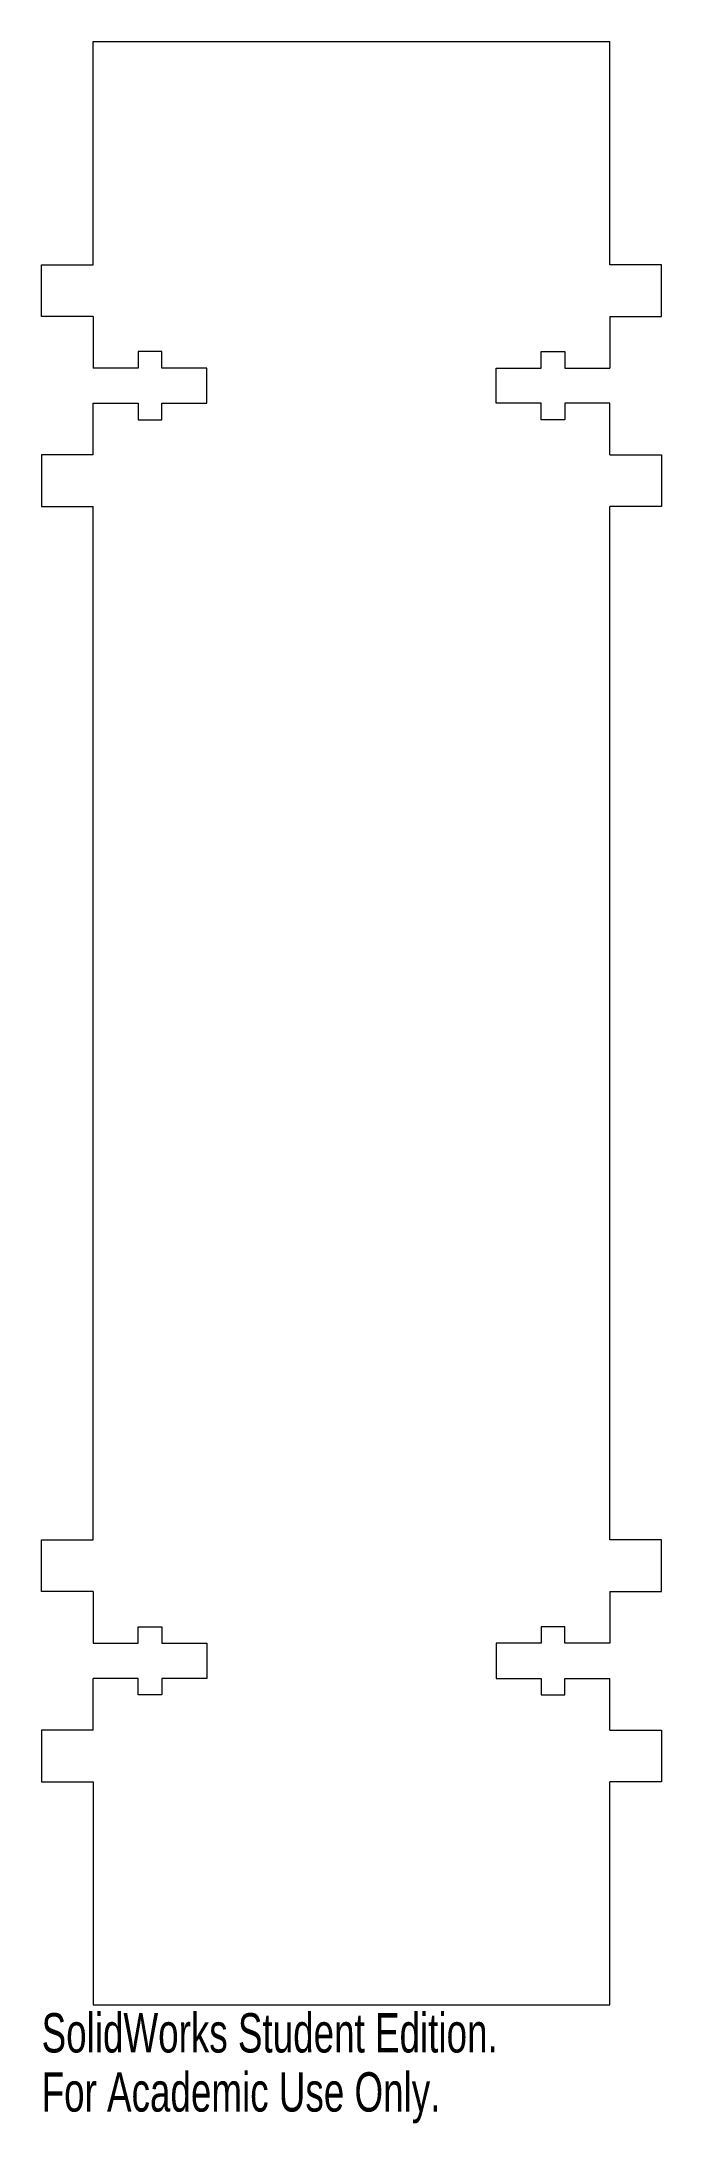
# Model space of a CAD drawing. Header units: inches. Extents: x -1.5 to 1.5, y -5.3 to 4.8.
import ezdxf

# ---------------------------------------------------------------- set-up
doc = ezdxf.new("R2010")
doc.units = ezdxf.units.IN
doc.header["$MEASUREMENT"] = 0
doc.styles.add('SLDTEXTSTYLE0', font='TXT', dxfattribs={"width": 0.7})

msp = doc.modelspace()

# ---------------------------------------------------------------- linework, layer by layer
at = {"color": 7, "linetype": 'Continuous', "lineweight": 15}
for p, q in [((-1.25, 4.75), (1.25, 4.75)), ((-1.25, 3.67), (-1.25, 4.75)), ((1.25, 3.67), (1.25, 4.75)), ((-1.5, 3.67), (-1.25, 3.67)), ((-1.5, 3.42), (-1.5, 3.67)), ((1.5, 3.67), (1.25, 3.67)), ((1.5, 3.42), (1.5, 3.67)), ((-1.25, 3.42), (-1.5, 3.42)), ((-1.25, 3.42), (-1.25, 3.17)), ((1.25, 3.42), (1.25, 3.17)), ((1.25, 3.42), (1.5, 3.42)), ((-1.032, 3.25), (-1.032, 3.17)), ((-0.918, 3.25), (-1.032, 3.25)), ((-0.918, 3.17), (-0.918, 3.25)), ((0.918, 3.17), (0.918, 3.25)), ((0.918, 3.25), (1.032, 3.25)), ((1.032, 3.25), (1.032, 3.17)), ((-1.032, 3.17), (-1.25, 3.17)), ((-0.7, 3.17), (-0.918, 3.17)), ((-0.7, 3), (-0.7, 3.17)), ((0.7, 3), (0.7, 3.17)), ((0.7, 3.17), (0.918, 3.17)), ((1.032, 3.17), (1.25, 3.17)), ((-1.25, 3), (-1.032, 3)), ((-1.25, 2.75), (-1.25, 3)), ((-1.032, 3), (-1.032, 2.92)), ((-0.918, 3), (-0.7, 3)), ((-0.918, 2.92), (-0.918, 3)), ((0.918, 3), (0.7, 3)), ((0.918, 2.92), (0.918, 3)), ((1.25, 3), (1.032, 3)), ((1.032, 3), (1.032, 2.92)), ((1.25, 2.75), (1.25, 3)), ((-1.032, 2.92), (-0.918, 2.92)), ((1.032, 2.92), (0.918, 2.92)), ((-1.25, 2.75), (-1.5, 2.75)), ((-1.5, 2.75), (-1.5, 2.5)), ((1.25, 2.75), (1.5, 2.75)), ((1.5, 2.75), (1.5, 2.5)), ((-1.5, 2.5), (-1.25, 2.5)), ((-1.25, -2.5), (-1.25, 2.5)), ((1.25, -2.5), (1.25, 2.5)), ((1.5, 2.5), (1.25, 2.5)), ((-1.5, -2.5), (-1.25, -2.5)), ((-1.5, -2.75), (-1.5, -2.5)), ((1.5, -2.5), (1.25, -2.5)), ((1.5, -2.75), (1.5, -2.5)), ((-1.25, -2.75), (-1.5, -2.75)), ((-1.25, -2.75), (-1.25, -3)), ((1.25, -2.75), (1.25, -3)), ((1.25, -2.75), (1.5, -2.75)), ((-1.032, -3), (-1.032, -2.92)), ((-1.032, -2.92), (-0.918, -2.92)), ((-0.918, -2.92), (-0.918, -3)), ((0.918, -2.92), (0.918, -3)), ((1.032, -2.92), (0.918, -2.92)), ((1.032, -3), (1.032, -2.92)), ((-1.25, -3), (-1.032, -3)), ((-0.918, -3), (-0.7, -3)), ((-0.7, -3), (-0.7, -3.17)), ((0.7, -3), (0.7, -3.17)), ((0.918, -3), (0.7, -3)), ((1.25, -3), (1.032, -3)), ((-1.032, -3.17), (-1.25, -3.17)), ((-1.25, -3.42), (-1.25, -3.17)), ((-1.032, -3.25), (-1.032, -3.17)), ((-0.7, -3.17), (-0.918, -3.17)), ((-0.918, -3.17), (-0.918, -3.25)), ((0.7, -3.17), (0.918, -3.17)), ((0.918, -3.17), (0.918, -3.25)), ((1.032, -3.17), (1.25, -3.17)), ((1.032, -3.25), (1.032, -3.17)), ((1.25, -3.42), (1.25, -3.17)), ((-0.918, -3.25), (-1.032, -3.25)), ((0.918, -3.25), (1.032, -3.25)), ((-1.25, -3.42), (-1.5, -3.42)), ((-1.5, -3.42), (-1.5, -3.67)), ((1.25, -3.42), (1.5, -3.42)), ((1.5, -3.42), (1.5, -3.67)), ((-1.5, -3.67), (-1.25, -3.67)), ((-1.25, -3.67), (-1.25, -4.75)), ((1.25, -4.75), (1.25, -3.67)), ((1.5, -3.67), (1.25, -3.67)), ((-1.25, -4.75), (1.25, -4.75))]:
    msp.add_line(p, q, dxfattribs=at)

# ---------------------------------------------------------------- texts
at = {"color": 7, "linetype": 'Continuous', "char_height": 0.1903, "attachment_point": 1, "style": 'SLDTEXTSTYLE0'}
for s, insert in [('SolidWorks Student Edition.', (-1.5, -4.79)), ('For Academic Use Only.', (-1.5, -5.076))]:
    msp.add_mtext(s, dxfattribs=dict(at, insert=insert))

doc.saveas('drawing.dxf')
